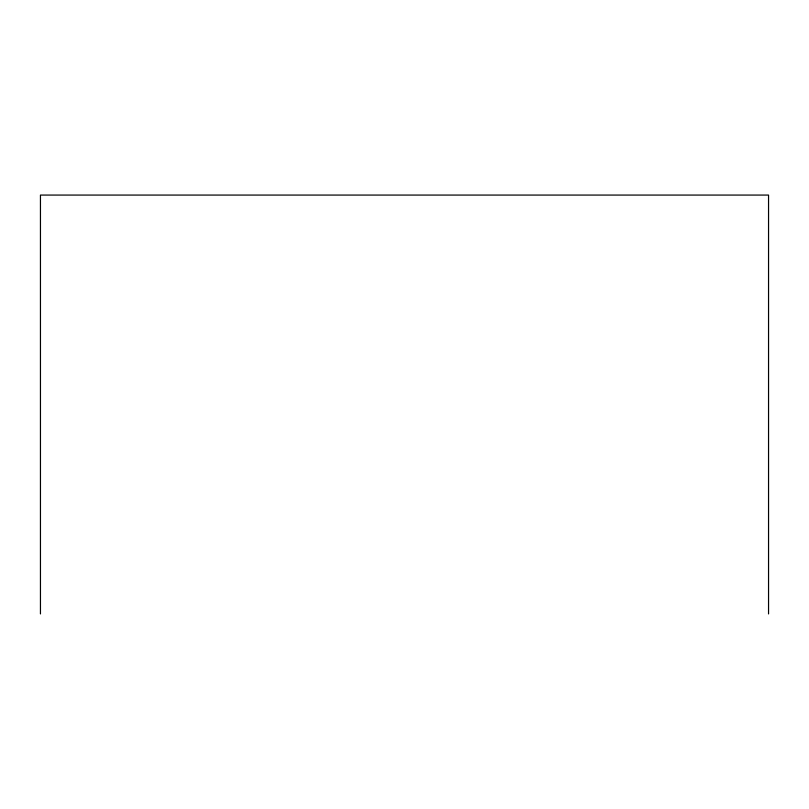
<?xml version="1.0" encoding="UTF-8"?>
<svg xmlns="http://www.w3.org/2000/svg" width="809" height="809" viewBox="0 0 809 809"><rect width="100%" height="100%" fill="white"/><g stroke="black" fill="none" stroke-linecap="round" stroke-linejoin="round"><path stroke-width="1.21" d="M768.55 613.93L768.55 195.07L40.45 195.07L40.45 613.93"/></g></svg>
